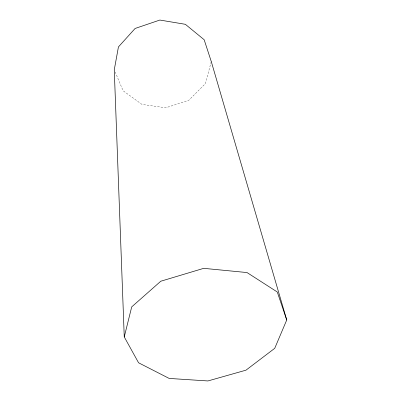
<?xml version="1.0" encoding="UTF-8"?>
<svg xmlns="http://www.w3.org/2000/svg" width="401" height="401" viewBox="0 0 401 401"><rect width="100%" height="100%" fill="white"/><g stroke="black" fill="none" stroke-linecap="round" stroke-linejoin="round"><path stroke-width="0.3" stroke-dasharray="2 1.5" d="M211.272 61.528L205.447 83.563L188.811 100.27L165.778 107.789L141.929 104.4L123.082 90.726L115.217 72.08"/><path stroke-width="0.6" d="M124.255 336.915L131.713 306.88L160.786 281.226L203.713 268.339L247.016 272.555L277.291 292.003L286.735 319.978L274.725 348.329L245.968 370.178L207.924 380.95L169.177 378.434L138.571 362.785L124.255 336.915L114.265 69.824L118.435 46.927L135.117 28.461L159.859 20.05L185.357 24.306L204.159 39.734L211.272 61.528L286.735 319.978"/></g></svg>
